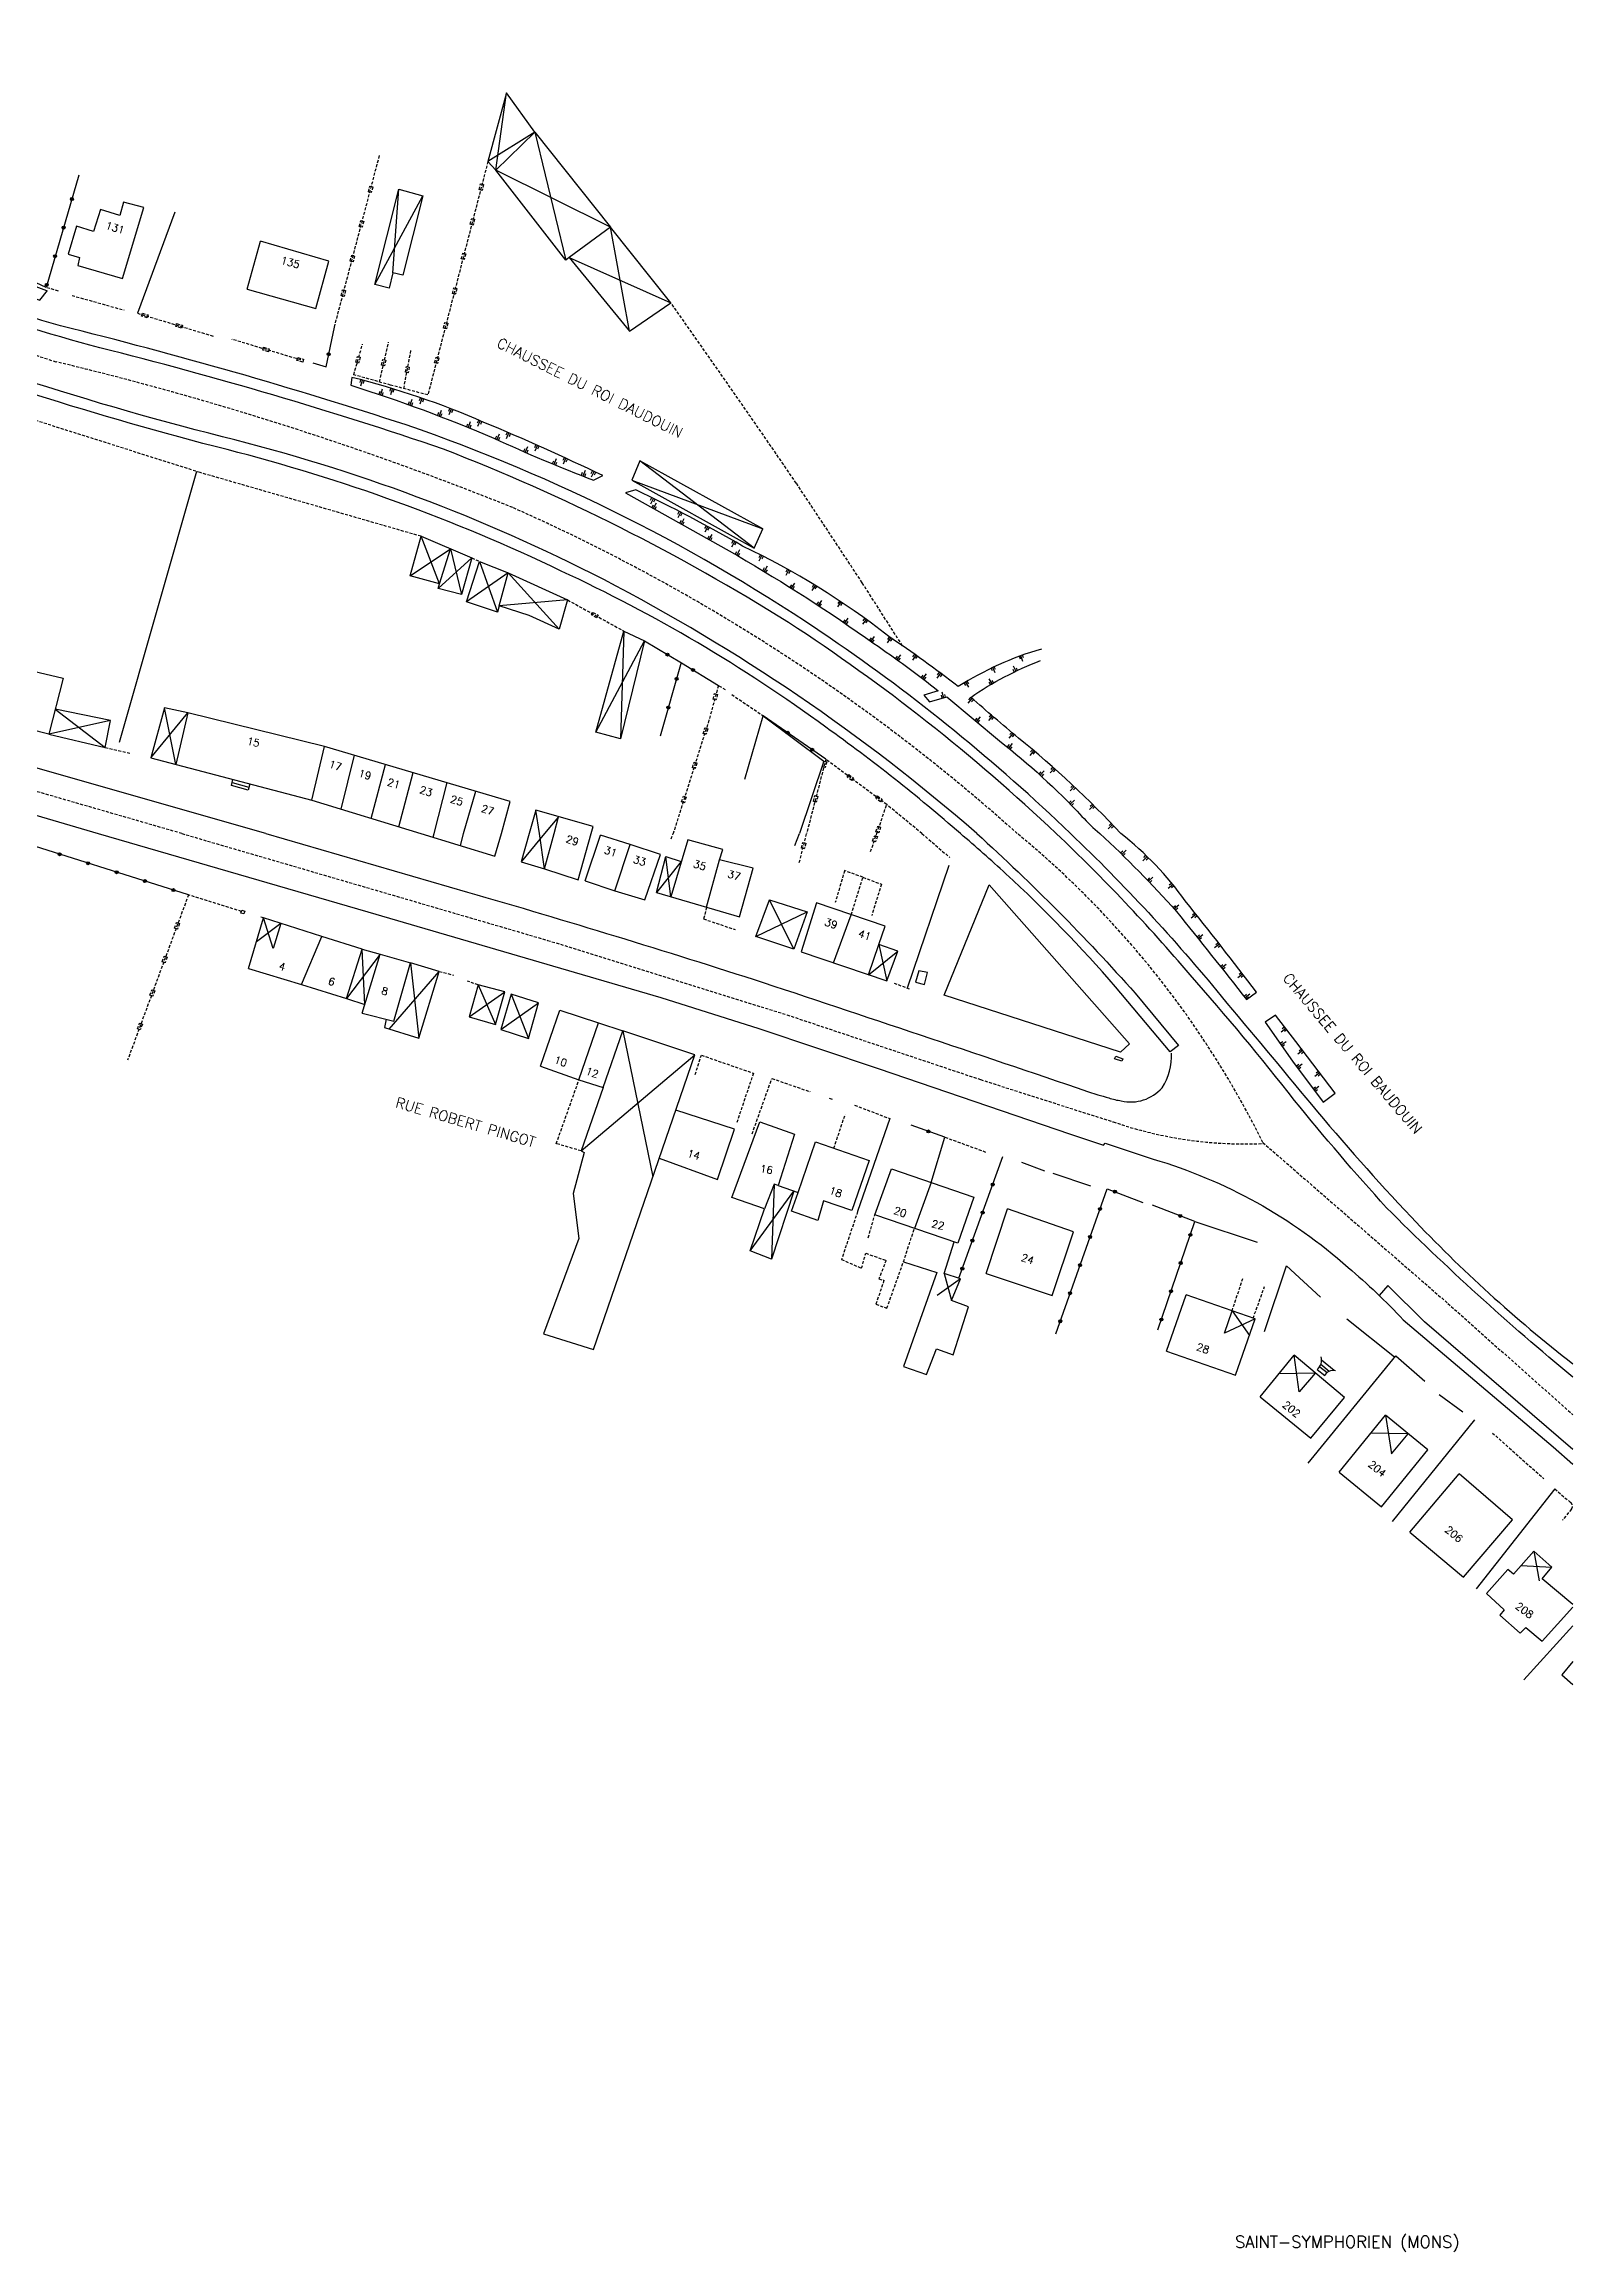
# Model space of a CAD drawing. Header units: millimetres. Extents: x 124000 to 125000, y 125000 to 126000.
# Drawn here: x 124743.6 to 125000, y 125012.1 to 125382.4 of the extents above; entities that cross this region are included whole.
import ezdxf
from ezdxf.enums import TextEntityAlignment as Align

# ---------------------------------------------------------------- set-up
doc = ezdxf.new("R2010")
doc.units = ezdxf.units.MM
doc.linetypes.add('DASHED', pattern=[0.75, 0.5, -0.25])
for name, color, linetype in [('W0001', 6, 'DASHED'), ('W0008', 7, 'CONTINUOUS'), ('W0100', 7, 'CONTINUOUS'), ('W0112', 1, 'DASHED'), ('W0211', 2, 'CONTINUOUS'), ('W0310', 3, 'CONTINUOUS'), ('W0322', 7, 'CONTINUOUS'), ('W0980', 7, 'CONTINUOUS'), ('W0989', 7, 'CONTINUOUS'), ('W0991', 7, 'CONTINUOUS')]:
    doc.layers.add(name, color=color, linetype=linetype)
doc.styles.get("Standard").update_dxf_attribs({"font": 'romans.shx', "width": 0.85})

msp = doc.modelspace()

# ---------------------------------------------------------------- linework, layer by layer
at = {"layer": 'W0001'}
for points in [[(124906.83, 125250, 0.078436), (124822.22, 125304.68, 0.036898), (124745.69, 125329.12, -0.067527), (124646.49, 125376.07), (124635.1, 125382.85), (124617.89, 125399.45), (124603.51, 125418.41), (124583.04, 125443.11), (124559.9, 125472.44), (124539.72, 125500)], [(124766.74, 125250), (124828.07, 125232.09), (124868.2, 125219.6), (124900.65, 125208.74), (124922.93, 125201.63, 0.094727), (124948.21, 125198.01)], [(124906.83, 125250, -0.106572), (124948.01, 125198.18), (124979.05, 125171.19), (125000, 125152.52)]]:
    msp.add_lwpolyline(points, format="xyb", dxfattribs=at)
msp.add_lwpolyline([(124766.74, 125250), (124738.9, 125258.05), (124712.02, 125265.94), (124682.42, 125274.48), (124644.71, 125284.04)], dxfattribs=at)
at = {"layer": 'W0008'}
for points in [[(124913.37, 125250, 0.044993), (124868.47, 125285.4, 0.047761), (124810.61, 125314.48, 0.020734), (124752.97, 125331.49, -0.044937), (124701.89, 125350.11, -0.057037), (124649.43, 125382.19, -0.064882), (124607.02, 125422.44), (124576.19, 125459.06, -0.021713), (124544.23, 125500, -0.021713)], [(124915.77, 125250, 0.041509), (124875.47, 125282.76, 0.067271), (124804.37, 125318.54, 0.018614), (124746.36, 125335.16, -0.045152), (124698.28, 125354.08, -0.045138), (124660.97, 125375.97), (124659.8, 125374.49)], [(124900.06, 125250, 0.059073), (124837.48, 125292.61, 0.058151), (124773.55, 125316.56, -0.035904), (124702.08, 125340.19, -0.034519), (124655.72, 125366.26, -0.889156)], [(124897.29, 125250, 0.024901), (124874.75, 125267.82, 0.049599), (124830.36, 125294.03, 0.049429), (124774.33, 125314.4, -0.028838), (124710.33, 125334.75, -0.047833), (124667.07, 125356.14, 3.143904)], [(124667.37, 125271.97, -0.081122), (124678.95, 125271.52), (124687.68, 125269.06), (124724.52, 125258.3), (124752.71, 125250)], [(124752.71, 125250), (124797.91, 125236.87), (124847.03, 125222.49), (124863.47, 125217.3), (124883.49, 125210.58), (124915.75, 125199.55), (124921.29, 125197.75), (124921.58, 125198.08), (124929.63, 125195.39, -0.110473), (124962.32, 125177.22, -0.028264), (124971.57, 125168.41)], [(124780.8, 125250), (124814.62, 125240.19, -0.007708), (124864.24, 125225.01, -0.002389), (124920.35, 125206.15, -0.023061), (124922.16, 125205.67)], [(124900.06, 125250, -0.026908), (124926.6, 125223.22), (124933.88, 125214.46), (124932.48, 125213.41), (124923.32, 125224.3, 0.027503), (124904.92, 125243.27, 0.009085), (124897.29, 125250, 0.009085)], [(125000, 125158.79, -0.0234), (124968.75, 125187.24, -0.013135), (124953.32, 125205.25, 0.014913), (124935.82, 125226.31, 0.027031), (124913.37, 125250, 0.027031)], [(124915.77, 125250, -0.030618), (124941.05, 125222.7, -0.001239), (124956.17, 125204.54, 0.014343), (124972.88, 125185.7, 0.038132), (125000, 125161.06)], [(124924.28, 125205.18, 0.278), (124931.11, 125207.35, 0.165983), (124932.68, 125213.19)], [(124922.16, 125205.67, 0.056062), (124924.28, 125205.18, 0.070402)]]:
    msp.add_lwpolyline(points, format="xyb", dxfattribs=at)
for points in [[(124780.8, 125250), (124740.31, 125261.61), (124694.69, 125275.12)], [(125000, 125146.69), (124975.15, 125168.12), (124969, 125174.22), (124967.54, 125172.49)], [(124971.57, 125168.41), (124996.7, 125147.13), (125000, 125144.21)]]:
    msp.add_lwpolyline(points, dxfattribs=at)
at = {"layer": 'W0100'}
for points in [[(124825.95, 125367.66), (124821.19, 125374.27), (124818.06, 125362.76), (124819.36, 125361.3), (124821.19, 125374.27)], [(124825.95, 125367.66), (124818.06, 125362.76)], [(124831.67, 125346.62), (124831.14, 125346.17), (124819.36, 125361.3), (124825.95, 125367.66), (124838.61, 125351.73), (124819.36, 125361.3)], [(124825.95, 125367.66), (124831.14, 125346.17)], [(124799.11, 125342.09), (124803.12, 125358.1), (124807.13, 125356.96), (124803.8, 125343.65), (124802.13, 125344.06), (124801.51, 125341.46), (124799.11, 125342.09), (124807.13, 125356.96)], [(124802.13, 125344.06), (124803.12, 125358.1)], [(124756.76, 125343.08), (124760.33, 125355.02), (124756.93, 125355.93), (124756.31, 125353.69), (124753.07, 125354.69), (124751.91, 125351), (124749.05, 125351.91), (124747.64, 125347.19), (124749.59, 125346.65), (124749.3, 125345.28), (124756.76, 125343.08)], [(124841.82, 125334.29), (124848.75, 125339), (124838.61, 125351.73), (124831.67, 125346.62), (124841.82, 125334.29), (124838.61, 125351.73)], [(124777.66, 125341.32), (124779.9, 125349.36)], [(124791.4, 125345.99), (124779.9, 125349.36)], [(124831.67, 125346.62), (124848.75, 125339)], [(124789.2, 125338.1), (124791.4, 125345.99)], [(124777.66, 125341.32), (124789.2, 125338.1)], [(124862.71, 125297.88), (124864.17, 125301.14), (124843.51, 125312.5), (124842.21, 125309.3), (124862.71, 125297.88), (124843.51, 125312.5)], [(124842.21, 125309.3), (124864.17, 125301.14)], [(124805.01, 125293.22), (124806.84, 125299.86), (124815.37, 125296.27), (124813.64, 125290.1), (124809.71, 125291.13), (124809.92, 125291.88), (124805.01, 125293.22), (124811.79, 125297.78), (124813.64, 125290.1)], [(124809.92, 125291.88), (124806.84, 125299.86)], [(124809.71, 125291.13), (124815.37, 125296.27)], [(124809.92, 125291.88), (124811.79, 125297.78)], [(124816.63, 125295.66), (124821.45, 125293.71), (124831.42, 125289.19), (124829.98, 125284.29), (124824.97, 125286.56), (124819.95, 125288.21), (124819.64, 125287.13), (124814.48, 125288.88), (124816.63, 125295.66), (124819.64, 125287.13)], [(124821.45, 125293.71), (124814.48, 125288.88)], [(124819.95, 125288.21), (124821.45, 125293.71), (124829.98, 125284.29)], [(124831.42, 125289.19), (124819.95, 125288.21)], [(124836.15, 125266.99), (124840.83, 125283.97), (124844.29, 125282.32), (124840.28, 125265.89), (124836.15, 125266.99), (124844.29, 125282.32)], [(124840.83, 125283.97), (124840.28, 125265.89)], [(124734.93, 125269.08), (124737.09, 125278.38), (124746.83, 125276.08), (124744.43, 125266.69), (124734.93, 125269.08)], [(124744.43, 125266.69), (124753.88, 125264.44), (124754.74, 125268.94), (124745.49, 125270.84), (124753.88, 125264.44)], [(124754.74, 125268.94), (124744.43, 125266.69)], [(124761.54, 125262.71), (124767.75, 125270.25), (124765.71, 125261.61), (124763.8, 125271.09)], [(124820.34, 125250), (124821.81, 125255.4), (124790.68, 125264.62), (124767.75, 125270.25), (124763.8, 125271.09), (124761.54, 125262.71), (124788.55, 125255.58), (124806.79, 125250)], [(124788.55, 125255.58), (124790.68, 125264.62)], [(124793.47, 125254.08), (124795.69, 125263.14)], [(124798.5, 125252.54), (124800.88, 125261.6)], [(124778.15, 125258.33), (124777.85, 125257.28), (124775.03, 125258.06), (124775.28, 125259.08)], [(124775.16, 125258.59), (124777.98, 125257.76)], [(124803.14, 125251.12), (124805.51, 125260.23)], [(124809.06, 125250), (124811.21, 125258.54)], [(124813.97, 125250), (124816.03, 125257.11)], [(124835.37, 125250), (124835.72, 125251.17), (124826.07, 125253.92), (124824.99, 125250)], [(124826.71, 125250), (124826.07, 125253.92)], [(124806.79, 125250), (124819.24, 125246.21), (124820.34, 125250)], [(124808.88, 125249.37), (124809.06, 125250)], [(124813.46, 125247.97), (124813.97, 125250)], [(124827.53, 125250), (124823.61, 125245.28)], [(124824.99, 125250), (124823.61, 125245.28), (124827.57, 125244.11), (124826.71, 125250)], [(124829.17, 125250), (124829.9, 125252.83), (124827.53, 125250)], [(124827.57, 125244.11), (124829.17, 125250)], [(124833.17, 125242.25), (124835.37, 125250)], [(124834.39, 125242.06), (124836.95, 125249.74)], [(124846.99, 125246.5), (124841.93, 125248.17), (124836.95, 125249.74)], [(124839.34, 125240.41), (124841.93, 125248.17)], [(124844.38, 125238.89), (124846.99, 125246.5)], [(124846.31, 125240.11), (124860.25, 125236.03), (124862.56, 125244.18), (124856.91, 125245.62), (124857.48, 125247.35), (124851.57, 125248.96), (124848.72, 125239.4), (124847.92, 125246.14), (124850.48, 125245.3), (124846.31, 125240.11), (124847.92, 125246.14)], [(124827.57, 125244.11), (124833.17, 125242.25)], [(124854.74, 125237.64), (124856.91, 125245.62)], [(124834.39, 125242.06), (124839.34, 125240.41)], [(124839.34, 125240.41), (124844.38, 125238.89)], [(124869.38, 125230.61), (124863.01, 125232.71), (124865.26, 125238.9), (124871.57, 125236.89), (124869.38, 125230.61), (124865.26, 125238.9)], [(124777.9, 125227.36), (124780.44, 125235.85)], [(124783.31, 125234.93), (124782.07, 125230.7), (124780.44, 125235.85)], [(124796.96, 125230.61), (124790.22, 125232.71), (124780.44, 125235.85)], [(124863.01, 125232.71), (124871.57, 125236.89)], [(124870.58, 125230.18), (124884.95, 125225.27), (124886.81, 125230.26), (124883.59, 125231.38), (124884.68, 125234.44), (124873.14, 125238.39), (124870.58, 125230.18)], [(124876.03, 125228.32), (124878.98, 125236.39)], [(124783.31, 125234.93), (124779.23, 125231.82)], [(124786.82, 125224.69), (124790.22, 125232.71)], [(124794.36, 125222.32), (124797.39, 125221.3), (124796.96, 125230.61), (124799.97, 125229.76), (124794.36, 125222.32)], [(124794.36, 125222.32), (124796.96, 125230.61)], [(124796.96, 125219.9), (124799.97, 125229.76)], [(124799.97, 125229.76), (124805.08, 125228.34)], [(124800.97, 125218.86), (124800.7, 125217.45), (124806.5, 125215.68), (124809.91, 125226.87), (124805.08, 125228.34)], [(124802.3, 125218.52), (124805.08, 125228.34)], [(124805.08, 125228.34), (124806.5, 125215.68)], [(124881.88, 125226.32), (124883.59, 125231.38), (124884.95, 125225.27)], [(124881.88, 125226.32), (124886.81, 125230.26)], [(124777.9, 125227.36), (124786.82, 125224.69)], [(124786.82, 125224.69), (124794.36, 125222.32)], [(124801.52, 125217.2), (124809.91, 125226.87)], [(124814.94, 125219.25), (124819.34, 125217.99), (124820.92, 125223.46), (124816.42, 125224.63), (124814.94, 125219.25), (124820.92, 125223.46)], [(124816.42, 125224.63), (124819.34, 125217.99)], [(124889.77, 125225.06), (124891.25, 125224.68), (124891.79, 125226.67), (124890.3, 125227), (124889.77, 125225.06)], [(124820.22, 125217.13), (124824.85, 125215.65), (124826.56, 125221.63), (124821.97, 125223.05), (124820.22, 125217.13), (124826.56, 125221.63)], [(124821.97, 125223.05), (124824.85, 125215.65)], [(124826.88, 125210.96), (124830.12, 125220.38)], [(124830.12, 125220.38), (124836.62, 125218.28), (124840.71, 125216.93)], [(124796.96, 125219.9), (124802.3, 125218.52)], [(124827.39, 125166.09), (124835.79, 125163.44), (124852.75, 125212.91), (124840.71, 125216.93)], [(124833.32, 125208.67), (124836.62, 125218.28)], [(124837.4, 125207.38), (124840.71, 125216.93)], [(124840.71, 125216.93), (124845.72, 125192.42)], [(124826.88, 125210.96), (124833.32, 125208.67)], [(124833.7, 125196.78), (124852.75, 125212.91)], [(124837.4, 125207.38), (124833.7, 125196.78), (124834.22, 125196.51), (124832.34, 125189.62), (124833.3, 125182.09), (124827.39, 125166.09)], [(124833.32, 125208.67), (124837.4, 125207.38)], [(124846.79, 125195.54), (124856.57, 125191.96), (124859.4, 125200.42), (124849.56, 125203.62)], [(124858.97, 125188.93), (124863.67, 125201.63), (124869.5, 125199.55), (124866.73, 125190.96), (124866.09, 125191.2), (124864.46, 125187.05), (124858.97, 125188.93)], [(124866.73, 125190.96), (124870.1, 125189.77), (124873.02, 125198.27), (124882.02, 125195.16), (124879.1, 125186.76), (124874.35, 125188.39), (124873.36, 125185.08), (124868.96, 125186.66), (124870.1, 125189.77)], [(124866.09, 125191.2), (124865.59, 125178.63)], [(124885.74, 125193.79), (124899.56, 125189.01), (124896.87, 125181.3), (124882.93, 125186.02), (124885.74, 125193.79)], [(124892.39, 125191.49), (124889.58, 125183.77)], [(124862.03, 125180.01), (124869.36, 125190.03)], [(124869.36, 125190.03), (124865.59, 125178.63), (124862.03, 125180.01), (124864.46, 125187.05)], [(124901.6, 125176.2), (124905.18, 125187.07)], [(124916.28, 125183.2), (124905.18, 125187.07)], [(124887.75, 125178.15), (124893.34, 125176.38), (124887.76, 125160.58), (124891.61, 125159.26), (124893.27, 125163.57), (124896.06, 125162.57), (124898.65, 125170.6), (124895.8, 125171.67), (124897.33, 125175.31), (124894.6, 125176.18), (124896.27, 125181.5)], [(124912.69, 125172.53), (124916.28, 125183.2)], [(124894.6, 125176.18), (124895.8, 125171.67)], [(124901.6, 125176.2), (124912.69, 125172.53)], [(124897.33, 125175.31), (124893.41, 125172.53)], [(124931.86, 125163.19), (124935.16, 125172.63)], [(124946.74, 125168.59), (124935.16, 125172.63)], [(124946.74, 125168.59), (124941.57, 125166.22), (124942.85, 125169.94), (124945.76, 125165.78)], [(124943.44, 125159.15), (124946.74, 125168.59)], [(124931.86, 125163.19), (124943.44, 125159.15)], [(124947.56, 125155.52), (124953.27, 125162.51)], [(124950.76, 125159.44), (124956.82, 125159.53), (124954.13, 125156.35), (124953.27, 125162.51)], [(124961.69, 125155.43), (124953.27, 125162.51)], [(124957.87, 125161.74), (124959.98, 125159.97)], [(124957.13, 125160.1), (124958.42, 125159.08)], [(124957.55, 125160.57), (124958.78, 125159.6)], [(124957.76, 125161), (124959.14, 125159.84)], [(124947.56, 125155.52), (124956.08, 125148.56)], [(124956.08, 125148.56), (124961.69, 125155.43)], [(124960.8, 125142.86), (124968.56, 125152.46)], [(124975.66, 125146.63), (124968.56, 125152.46), (124969.57, 125145.96), (124972.37, 125149.33), (124966.09, 125149.4)], [(124967.93, 125137.07), (124975.66, 125146.63)], [(124960.8, 125142.86), (124967.93, 125137.07)], [(124972.68, 125132.82), (124980.91, 125142.58)], [(124989.89, 125134.91), (124980.91, 125142.58)], [(124972.68, 125132.82), (124981.68, 125125.26)], [(124981.68, 125125.26), (124989.89, 125134.91)], [(125000, 125120.67), (124994.87, 125125), (124996.47, 125126.96), (124993.47, 125129.61), (124990.06, 125125.75), (124989.08, 125126.55), (124985.53, 125122.51), (124988.49, 125119.78), (124987.73, 125118.91), (124991.18, 125115.88), (124992.12, 125116.85), (124994.83, 125114.52)], [(124993.47, 125129.61), (124994.35, 125124.63)], [(124991.36, 125127.21), (124996.47, 125126.96)], [(124994.83, 125114.52), (125000, 125120.26)], [(125000, 125111.13), (124998.13, 125108.91), (125000, 125107.28)]]:
    msp.add_lwpolyline(points, dxfattribs=at)
msp.add_lwpolyline([(124923.16, 125212.23), (124923.35, 125212.66), (124924.54, 125212.2), (124924.36, 125211.8)], close=True, dxfattribs=at)
for points in [[(124957.13, 125160.1, 0.297171), (124957.79, 125162.25, -1.329264)], [(124958.42, 125159.08, -0.386303), (124960.22, 125159.92, 0.152991)]]:
    msp.add_lwpolyline(points, format="xyb", dxfattribs=at)
at = {"layer": 'W0112'}
for p, q in [((124798.02, 125357.65), (124798.27, 125358.61)), ((124798.5, 125357.52), (124798.02, 125357.65)), ((124798.27, 125358.61), (124798.75, 125358.49)), ((124798.75, 125358.49), (124798.5, 125357.52)), ((124816.59, 125358.01), (124816.83, 125358.98)), ((124817.07, 125357.89), (124816.59, 125358.01)), ((124816.83, 125358.98), (124817.32, 125358.86)), ((124817.32, 125358.86), (124817.07, 125357.89)), ((124796.49, 125351.84), (124796.75, 125352.81)), ((124796.98, 125351.72), (124796.49, 125351.84)), ((124796.75, 125352.81), (124797.23, 125352.68)), ((124797.23, 125352.68), (124796.98, 125351.72)), ((124815.09, 125352.2), (124815.34, 125353.17)), ((124815.58, 125352.08), (124815.09, 125352.2)), ((124815.34, 125353.17), (124815.82, 125353.05)), ((124815.82, 125353.05), (124815.58, 125352.08)), ((124794.97, 125346.04), (124795.22, 125347.01)), ((124795.22, 125347.01), (124795.71, 125346.88)), ((124795.71, 125346.88), (124795.45, 125345.91)), ((124813.6, 125346.39), (124813.85, 125347.36)), ((124814.08, 125346.27), (124813.6, 125346.39)), ((124813.85, 125347.36), (124814.33, 125347.23)), ((124814.33, 125347.23), (124814.08, 125346.27)), ((124795.45, 125345.91), (124794.97, 125346.04)), ((124793.44, 125340.24), (124793.7, 125341.2)), ((124793.93, 125340.11), (124793.44, 125340.24)), ((124793.7, 125341.2), (124794.18, 125341.08)), ((124794.18, 125341.08), (124793.93, 125340.11)), ((124812.1, 125340.58), (124812.35, 125341.55)), ((124812.59, 125340.45), (124812.1, 125340.58)), ((124812.35, 125341.55), (124812.84, 125341.42)), ((124812.84, 125341.42), (124812.59, 125340.45)), ((124759.97, 125336.81), (124760.12, 125337.29)), ((124760.93, 125336.52), (124759.97, 125336.81)), ((124760.12, 125337.29), (124761.07, 125337)), ((124761.07, 125337), (124760.93, 125336.52)), ((124765.71, 125335.08), (124765.86, 125335.55)), ((124765.86, 125335.55), (124766.82, 125335.27)), ((124766.82, 125335.27), (124766.67, 125334.79)), ((124810.61, 125334.77), (124810.86, 125335.74)), ((124810.86, 125335.74), (124811.34, 125335.61)), ((124811.34, 125335.61), (124811.1, 125334.64)), ((124766.67, 125334.79), (124765.71, 125335.08)), ((124780.29, 125331.1), (124780.43, 125331.58)), ((124780.43, 125331.58), (124781.39, 125331.29)), ((124811.1, 125334.64), (124810.61, 125334.77)), ((124781.25, 125330.81), (124780.29, 125331.1)), ((124781.39, 125331.29), (124781.25, 125330.81)), ((124786.04, 125329.38), (124786.18, 125329.86)), ((124787, 125329.09), (124786.04, 125329.38)), ((124786.18, 125329.86), (124787.14, 125329.57)), ((124787.14, 125329.57), (124787, 125329.09)), ((124795.9, 125329.06), (124796.18, 125330.03)), ((124796.38, 125328.93), (124795.9, 125329.06)), ((124796.18, 125330.03), (124796.66, 125329.89)), ((124796.66, 125329.89), (124796.38, 125328.93)), ((124800.24, 125328.57), (124800.46, 125329.54)), ((124800.72, 125328.46), (124800.24, 125328.57)), ((124800.46, 125329.54), (124800.95, 125329.43)), ((124800.95, 125329.43), (124800.72, 125328.46)), ((124804.21, 125327.37), (124804.39, 125328.35)), ((124804.39, 125328.35), (124804.88, 125328.26)), ((124804.88, 125328.26), (124804.7, 125327.27)), ((124809.12, 125328.96), (124809.37, 125329.93)), ((124809.6, 125328.83), (124809.12, 125328.96)), ((124809.37, 125329.93), (124809.85, 125329.8)), ((124809.85, 125329.8), (124809.6, 125328.83)), ((124804.7, 125327.27), (124804.21, 125327.37)), ((124835.45, 125286.67), (124835.69, 125287.11)), ((124835.69, 125287.11), (124836.56, 125286.63)), ((124836.32, 125286.19), (124835.45, 125286.67)), ((124836.56, 125286.63), (124836.32, 125286.19)), ((124855.82, 125272.52), (124856.08, 125273.48)), ((124856.3, 125272.38), (124855.82, 125272.52)), ((124856.08, 125273.48), (124856.56, 125273.35)), ((124856.56, 125273.35), (124856.3, 125272.38)), ((124854.15, 125266.76), (124854.45, 125267.72)), ((124854.63, 125266.61), (124854.15, 125266.76)), ((124854.45, 125267.72), (124854.93, 125267.57)), ((124854.93, 125267.57), (124854.63, 125266.61)), ((124852.34, 125261.04), (124852.64, 125262)), ((124852.64, 125262), (124853.12, 125261.85)), ((124853.12, 125261.85), (124852.82, 125260.89)), ((124874.14, 125261.2), (124874.39, 125262.17)), ((124874.62, 125261.07), (124874.14, 125261.2)), ((124874.39, 125262.17), (124874.87, 125262.04)), ((124874.87, 125262.04), (124874.62, 125261.07)), ((124852.82, 125260.89), (124852.34, 125261.04)), ((124878.29, 125259.5), (124878.59, 125259.9)), ((124879.09, 125258.9), (124878.29, 125259.5)), ((124878.59, 125259.9), (124879.39, 125259.3)), ((124879.39, 125259.3), (124879.09, 125258.9)), ((124850.54, 125255.32), (124850.84, 125256.27)), ((124851.01, 125255.17), (124850.54, 125255.32)), ((124850.84, 125256.27), (124851.31, 125256.12)), ((124851.31, 125256.12), (124851.01, 125255.17)), ((124872.64, 125255.39), (124872.89, 125256.36)), ((124873.13, 125255.26), (124872.64, 125255.39)), ((124872.89, 125256.36), (124873.38, 125256.23)), ((124873.38, 125256.23), (124873.13, 125255.26)), ((124883.1, 125255.92), (124883.4, 125256.32)), ((124883.91, 125255.32), (124883.1, 125255.92)), ((124883.4, 125256.32), (124884.2, 125255.72)), ((124884.2, 125255.72), (124883.91, 125255.32)), ((124883.13, 125250.3), (124883.45, 125251.25)), ((124883.6, 125250.14), (124883.13, 125250.3)), ((124883.45, 125251.25), (124883.92, 125251.09)), ((124883.92, 125251.09), (124883.6, 125250.14)), ((124870.63, 125247.55), (124870.88, 125248.51)), ((124871.12, 125247.42), (124870.63, 125247.55)), ((124870.88, 125248.51), (124871.36, 125248.39)), ((124871.36, 125248.39), (124871.12, 125247.42)), ((124882.58, 125248.75), (124882.92, 125249.7)), ((124883.05, 125248.59), (124882.58, 125248.75)), ((124882.92, 125249.7), (124883.39, 125249.53)), ((124883.39, 125249.53), (124883.05, 125248.59)), ((124776.65, 125236.65), (124776.79, 125237.13)), ((124777.13, 125236.51), (124776.65, 125236.65)), ((124776.79, 125237.13), (124777.27, 125236.99)), ((124777.27, 125236.99), (124777.13, 125236.51)), ((124765.51, 125234.13), (124765.86, 125235.07)), ((124765.98, 125233.96), (124765.51, 125234.13)), ((124765.86, 125235.07), (124766.33, 125234.9)), ((124766.33, 125234.9), (124765.98, 125233.96)), ((124763.44, 125228.5), (124763.78, 125229.44)), ((124763.91, 125228.33), (124763.44, 125228.5)), ((124763.78, 125229.44), (124764.25, 125229.27)), ((124764.25, 125229.27), (124763.91, 125228.33)), ((124761.37, 125222.87), (124761.71, 125223.81)), ((124761.84, 125222.7), (124761.37, 125222.87)), ((124761.71, 125223.81), (124762.18, 125223.64)), ((124762.18, 125223.64), (124761.84, 125222.7)), ((124759.29, 125217.24), (124759.64, 125218.18)), ((124759.76, 125217.07), (124759.29, 125217.24)), ((124759.64, 125218.18), (124760.11, 125218.01)), ((124760.11, 125218.01), (124759.76, 125217.07))]:
    msp.add_line(p, q, dxfattribs=at)
for points in [[(124792.32, 125334.97), (124799.91, 125363.87)], [(124818.06, 125362.76), (124807.99, 125323.57)], [(124746.03, 125341), (124743.95, 125341.61)], [(124748.31, 125340.26), (124757, 125337.82)], [(124759.28, 125337.29), (124772.01, 125333.43)], [(124786.66, 125329.45), (124775.09, 125332.92)], [(124795.56, 125326.96), (124797.04, 125332.12)], [(124799.85, 125325.76), (124801.38, 125332.41)], [(124803.95, 125324.64), (124805.17, 125331.15)], [(124807.99, 125323.57), (124801.74, 125325.23), (124795.56, 125326.96)], [(124806.84, 125299.86), (124769.8, 125310.55), (124741.46, 125319.53)], [(124815.37, 125296.27), (124816.63, 125295.66)], [(124831.42, 125289.19), (124840.83, 125283.97)], [(124856.71, 125274.84), (124855.12, 125269), (124849.12, 125250)], [(124857.92, 125274.1), (124856.71, 125274.84)], [(124858.96, 125273.31), (124864.22, 125269.76)], [(124753.88, 125264.44), (124758.14, 125263.48)], [(124883.29, 125250), (124884.93, 125254.87), (124874.72, 125262.46), (124871.51, 125250)], [(124890.85, 125250), (124884.93, 125254.87)], [(124848.81, 125249.1), (124849.12, 125250)], [(124870.28, 125245.13), (124871.51, 125250)], [(124882.22, 125246.98), (124883.29, 125250)], [(124890.85, 125250), (124895.52, 125245.98)], [(124878.98, 125236.39), (124880.96, 125242.66), (124877.86, 125243.78), (124876.31, 125238.44)], [(124880.96, 125242.66), (124884.06, 125241.5), (124882.43, 125236.24)], [(124767.84, 125239.72), (124757.63, 125211.99)], [(124776.74, 125236.95), (124767.84, 125239.72)], [(124780.44, 125235.85), (124779.74, 125236.01)], [(124854.74, 125237.64), (124854.22, 125235.68), (124859.52, 125233.9)], [(124809.91, 125226.87), (124812.29, 125226.27)], [(124816.42, 125224.63), (124814.62, 125225.26)], [(124886.16, 125224.93), (124888.95, 125223.85)], [(124852.82, 125209.58), (124853.85, 125212.83), (124862.58, 125209.8), (124859.77, 125201.46)], [(124833.7, 125196.78), (124829.53, 125197.98), (124833.32, 125208.67)], [(124862.35, 125199.61), (124865.68, 125208.91), (124872.11, 125206.7)], [(124875.3, 125205.61), (124875.9, 125205.41)], [(124876.08, 125197.21), (124877.98, 125202.94)], [(124879.56, 125204.43), (124885.44, 125202.2)], [(124894.7, 125199.07), (124901.58, 125196.56)], [(124880.06, 125186.6), (124877.35, 125178.56), (124880.72, 125177.09), (124881.42, 125179.59), (124884.82, 125178.41), (124883.63, 125175.29), (124884.48, 125175.06), (124883.12, 125171.04), (124884.97, 125170.39), (124887.75, 125178.15)], [(124881.85, 125182.19), (124882.93, 125186.02)], [(124887.75, 125178.15), (124889.58, 125183.77)], [(124942.85, 125169.94), (124944.71, 125175.5)], [(124946.39, 125168.71), (124948.3, 125174.05)], [(124986.51, 125149.45), (124995.15, 125141.77)]]:
    msp.add_lwpolyline(points, dxfattribs=at)
for points in [[(124887.58, 125281.51), (124880.82, 125292.08, 0.001216), (124869.78, 125308.77, 0.003844), (124848.75, 125339, -12.217464)], [(124996.98, 125140.07), (124999.61, 125137.79, -0.462375), (124999.76, 125136.69), (124998.28, 125134.83)]]:
    msp.add_lwpolyline(points, format="xyb", dxfattribs=at)
at = {"layer": 'W0211'}
for p, q in [((124796.62, 125325.64), (124796.75, 125326.13)), ((124796.77, 125325.09), (124797.03, 125326.05)), ((124797.18, 125325.5), (124797.31, 125325.98)), ((124799.92, 125324.15), (124799.76, 125323.67)), ((124800.35, 125324.53), (124800.03, 125323.58)), ((124801.64, 125324.23), (124801.78, 125324.71)), ((124801.77, 125323.67), (124802.06, 125324.62)), ((124802.19, 125324.06), (124802.33, 125324.54)), ((124800.46, 125323.96), (124800.3, 125323.49)), ((124804.86, 125322.43), (124804.69, 125321.96)), ((124805.3, 125322.8), (124804.96, 125321.86)), ((124805.41, 125322.23), (124805.24, 125321.76)), ((124806.59, 125322.63), (124806.76, 125323.11)), ((124806.7, 125322.07), (124807.03, 125323.01)), ((124807.14, 125322.44), (124807.3, 125322.92)), ((124809.77, 125320.61), (124809.59, 125320.14)), ((124810.22, 125320.97), (124809.86, 125320.04)), ((124810.31, 125320.4), (124810.13, 125319.94)), ((124811.49, 125320.86), (124811.67, 125321.32)), ((124811.58, 125320.28), (124811.94, 125321.22)), ((124812.03, 125320.65), (124812.21, 125321.11)), ((124814.65, 125318.7), (124814.46, 125318.23)), ((124815.1, 125319.05), (124814.73, 125318.12)), ((124815.18, 125318.48), (124815, 125318.02)), ((124816.32, 125318.9), (124816.51, 125319.36)), ((124816.39, 125318.33), (124816.78, 125319.25)), ((124816.85, 125318.67), (124817.05, 125319.13)), ((124819.49, 125316.67), (124819.28, 125316.22)), ((124819.96, 125317.01), (124819.55, 125316.1)), ((124821.13, 125316.86), (124821.33, 125317.32)), ((124821.2, 125316.28), (124821.59, 125317.2)), ((124821.66, 125316.63), (124821.86, 125317.09)), ((124820.02, 125316.43), (124819.81, 125315.98)), ((124824.25, 125314.53), (124824.05, 125314.08)), ((124824.72, 125314.88), (124824.32, 125313.96)), ((124824.78, 125314.3), (124824.58, 125313.84)), ((124825.91, 125314.77), (124826.12, 125315.22)), ((124825.97, 125314.19), (124826.38, 125315.11)), ((124826.44, 125314.53), (124826.64, 125314.99)), ((124830.67, 125312.62), (124830.88, 125313.07)), ((124830.72, 125312.04), (124831.14, 125312.95)), ((124829.05, 125312.49), (124828.86, 125312.03)), ((124829.51, 125312.84), (124829.13, 125311.92)), ((124829.58, 125312.27), (124829.39, 125311.81)), ((124831.2, 125312.38), (124831.4, 125312.83)), ((124833.89, 125310.54), (124833.71, 125310.07)), ((124834.34, 125310.9), (124833.98, 125309.97)), ((124834.43, 125310.33), (124834.25, 125309.86)), ((124835.4, 125310.41), (124835.62, 125310.86)), ((124835.45, 125309.83), (124835.88, 125310.73)), ((124835.92, 125310.16), (124836.14, 125310.61)), ((124845.35, 125305.91), (124845.57, 125306.35)), ((124845.38, 125305.33), (124845.83, 125306.22)), ((124845.86, 125305.65), (124846.09, 125306.1)), ((124845.77, 125305.11), (124845.52, 125304.68)), ((124846.26, 125305.41), (124845.78, 125304.53)), ((124846.27, 125304.83), (124846.03, 125304.39)), ((124849.92, 125303.58), (124850.15, 125304.02)), ((124849.94, 125303), (124850.41, 125303.89)), ((124850.44, 125302.5), (124850.19, 125302.06)), ((124850.43, 125303.31), (124850.66, 125303.76)), ((124850.93, 125302.8), (124850.44, 125301.92)), ((124850.94, 125302.22), (124850.69, 125301.78)), ((124854.45, 125301.17), (124854.69, 125301.61)), ((124854.47, 125300.6), (124854.94, 125301.48)), ((124855.1, 125299.89), (124854.86, 125299.45)), ((124854.96, 125300.9), (124855.2, 125301.34)), ((124855.6, 125300.19), (124855.11, 125299.31)), ((124855.61, 125299.61), (124855.36, 125299.17)), ((124858.94, 125298.69), (124859.19, 125299.13)), ((124858.95, 125298.12), (124859.44, 125298.99)), ((124859.44, 125298.41), (124859.69, 125298.84)), ((124859.77, 125297.28), (124859.53, 125296.84)), ((124860.27, 125297.57), (124859.78, 125296.7)), ((124860.27, 125297), (124860.03, 125296.56)), ((124863.52, 125296.32), (124863.75, 125296.77)), ((124863.56, 125295.75), (124864.01, 125296.64)), ((124864.04, 125296.06), (124864.27, 125296.51)), ((124864.39, 125294.56), (124864.14, 125294.13)), ((124864.9, 125294.84), (124864.38, 125293.98)), ((124864.89, 125294.26), (124864.63, 125293.83)), ((124868.05, 125293.92), (124868.29, 125294.36)), ((124868.05, 125293.34), (124868.54, 125294.22)), ((124868.55, 125293.64), (124868.79, 125294.08)), ((124868.96, 125291.75), (124868.69, 125291.33)), ((124869.47, 125292.02), (124868.93, 125291.18)), ((124869.44, 125291.44), (124869.18, 125291.02)), ((124872.45, 125290.77), (124872.98, 125291.62)), ((124872.47, 125291.34), (124872.73, 125291.77)), ((124872.96, 125291.04), (124873.22, 125291.47)), ((124873.47, 125288.86), (124873.19, 125288.44)), ((124873.98, 125289.12), (124873.43, 125288.28)), ((124873.95, 125288.54), (124873.67, 125288.13)), ((124876.75, 125288.02), (124877.31, 125288.85)), ((124876.79, 125288.59), (124877.07, 125289.01)), ((124877.27, 125288.27), (124877.55, 125288.69)), ((124877.92, 125285.88), (124877.64, 125285.47)), ((124878.44, 125286.13), (124877.88, 125285.31)), ((124878.4, 125285.56), (124878.11, 125285.15)), ((124880.93, 125285.1), (124881.52, 125285.91)), ((124880.99, 125285.68), (124881.29, 125286.08)), ((124881.46, 125285.34), (124881.76, 125285.74)), ((124882.32, 125282.82), (124882.03, 125282.42)), ((124882.84, 125283.07), (124882.26, 125282.25)), ((124882.79, 125282.49), (124882.5, 125282.08)), ((124885.08, 125282.01), (124885.64, 125282.84)), ((124885.12, 125282.58), (124885.4, 125283)), ((124885.6, 125282.26), (124885.88, 125282.67)), ((124886.7, 125279.76), (124886.41, 125279.35)), ((124887.23, 125280), (124886.64, 125279.18)), ((124889.29, 125279.1), (124889.86, 125279.91)), ((124889.34, 125279.67), (124889.63, 125280.08)), ((124889.81, 125279.34), (124890.1, 125279.74)), ((124907.35, 125279.26), (124907.18, 125279.73)), ((124907.79, 125278.89), (124907.45, 125279.83)), ((124907.89, 125279.46), (124907.72, 125279.93)), ((124887.17, 125279.42), (124886.88, 125279.02)), ((124891.01, 125276.57), (124890.71, 125276.17)), ((124891.55, 125276.79), (124890.94, 125276)), ((124891.47, 125276.22), (124891.17, 125275.82)), ((124893.42, 125276.08), (124894.02, 125276.88)), ((124893.48, 125276.65), (124893.78, 125277.05)), ((124893.95, 125276.31), (124894.25, 125276.71)), ((124902.08, 125275.97), (124902.58, 125275.1)), ((124902.67, 125277.27), (124902.45, 125277.72)), ((124903.14, 125276.94), (124902.71, 125277.84)), ((124903.19, 125277.52), (124902.97, 125277.97)), ((124906.1, 125277.55), (124906.32, 125277.1)), ((124906.15, 125278.12), (124906.58, 125277.22)), ((124906.62, 125277.8), (124906.84, 125277.34)), ((124894.06, 125273.19), (124894.19, 125272.71)), ((124894.19, 125273.75), (124894.47, 125272.79)), ((124894.61, 125273.35), (124894.75, 125272.87)), ((124898.19, 125274.84), (124897.94, 125275.27)), ((124898.7, 125274.56), (124898.18, 125275.42)), ((124898.69, 125275.14), (124898.43, 125275.57)), ((124898.61, 125271.89), (124899.26, 125272.65)), ((124898.71, 125272.46), (124899.04, 125272.84)), ((124899.15, 125272.08), (124899.48, 125272.46)), ((124902.08, 125275.39), (124902.33, 125274.96)), ((124902.58, 125275.68), (124902.83, 125275.25)), ((124900.05, 125269.37), (124899.73, 125268.99)), ((124900.6, 125269.57), (124899.96, 125268.81)), ((124900.5, 125269), (124900.18, 125268.62)), ((124902.05, 125268.95), (124902.7, 125269.71)), ((124902.15, 125269.52), (124902.48, 125269.9)), ((124902.59, 125269.15), (124902.92, 125269.53)), ((124905.45, 125264.92), (124905.14, 125264.54)), ((124905.99, 125265.13), (124905.36, 125264.35)), ((124905.49, 125266.02), (124906.14, 125266.78)), ((124905.6, 125266.59), (124905.92, 125266.97)), ((124906.04, 125266.21), (124906.36, 125266.59)), ((124905.9, 125264.56), (124905.59, 125264.17)), ((124908.97, 125263.12), (124909.62, 125263.89)), ((124909.07, 125263.69), (124909.4, 125264.07)), ((124909.52, 125263.32), (124909.84, 125263.7)), ((124912.49, 125260.74), (124912.82, 125261.12)), ((124910.8, 125260.36), (124910.46, 125259.99)), ((124911.35, 125260.53), (124910.68, 125259.79)), ((124911.23, 125259.97), (124910.89, 125259.6)), ((124912.37, 125260.18), (124913.04, 125260.93)), ((124912.92, 125260.36), (124913.25, 125260.73)), ((124915.69, 125257.15), (124916.38, 125257.87)), ((124915.82, 125257.71), (124916.17, 125258.07)), ((124916.25, 125257.31), (124916.59, 125257.68)), ((124915.87, 125255.48), (124915.51, 125255.14)), ((124916.43, 125255.63), (124915.71, 125254.93)), ((124916.27, 125255.07), (124915.92, 125254.72)), ((124918.93, 125254.02), (124919.63, 125254.73)), ((124919.08, 125254.58), (124919.43, 125254.94)), ((124919.49, 125254.18), (124919.84, 125254.53)), ((124922.08, 125250.82), (124922.8, 125251.51)), ((124922.24, 125251.37), (124922.6, 125251.71)), ((124922.64, 125250.95), (124923, 125251.3)), ((124924.52, 125247.06), (124924.17, 125246.7)), ((124925.08, 125247.21), (124924.38, 125246.5)), ((124924.94, 125246.66), (124924.59, 125246.3)), ((124928.05, 125245.99), (124928.4, 125246.35)), ((124927.91, 125245.43), (124928.61, 125246.15)), ((124928.47, 125245.59), (124928.82, 125245.94)), ((124929.57, 125242.69), (124928.85, 125242)), ((124929.01, 125242.55), (124928.65, 125242.2)), ((124929.41, 125242.13), (124929.05, 125241.79)), ((124932.13, 125240.84), (124932.9, 125241.47)), ((124932.33, 125241.38), (124932.72, 125241.7)), ((124932.7, 125240.93), (124933.08, 125241.25)), ((124933.35, 125237.9), (124932.98, 125237.56)), ((124933.92, 125238.01), (124933.17, 125237.35)), ((124933.74, 125237.47), (124933.36, 125237.13)), ((124936.02, 125235.85), (124936.8, 125236.47)), ((124936.23, 125236.39), (124936.63, 125236.7)), ((124936.59, 125235.94), (124936.98, 125236.25)), ((124937.37, 125232.95), (124936.98, 125232.64)), ((124937.94, 125233.03), (124937.16, 125232.41)), ((124937.73, 125232.5), (124937.34, 125232.18)), ((124939.93, 125230.87), (124940.72, 125231.48)), ((124940.15, 125231.4), (124940.55, 125231.71)), ((124940.51, 125230.95), (124940.9, 125231.25)), ((124941.32, 125227.98), (124940.93, 125227.67)), ((124941.89, 125228.06), (124941.1, 125227.44)), ((124941.68, 125227.53), (124941.28, 125227.22)), ((124943.81, 125225.85), (124944.6, 125226.46)), ((124944.03, 125226.39), (124944.43, 125226.69)), ((124944.38, 125225.93), (124944.78, 125226.23)), ((124945.25, 125223), (124944.86, 125222.69)), ((124945.82, 125223.08), (124945.03, 125222.46)), ((124945.61, 125222.54), (124945.21, 125222.23)), ((124951.06, 125216.76), (124951.85, 125217.37)), ((124951.28, 125217.3), (124951.67, 125217.6)), ((124951.63, 125216.84), (124952.02, 125217.14)), ((124951.34, 125215.05), (124950.93, 125214.76)), ((124951.91, 125215.09), (124951.09, 125214.52)), ((124951.67, 125214.57), (124951.26, 125214.29)), ((124953.9, 125213.05), (124954.69, 125213.65)), ((124954.12, 125213.58), (124954.52, 125213.88)), ((124954.47, 125213.12), (124954.87, 125213.42)), ((124954.04, 125211.24), (124953.63, 125210.94)), ((124954.61, 125211.3), (124953.81, 125210.7)), ((124954.38, 125210.77), (124953.98, 125210.47)), ((124956.72, 125209.31), (124957.52, 125209.91)), ((124956.95, 125209.84), (124957.35, 125210.14)), ((124957.29, 125209.38), (124957.69, 125209.68)), ((124956.84, 125207.48), (124956.44, 125207.18)), ((124957.41, 125207.55), (124956.61, 125206.95)), ((124957.19, 125207.02), (124956.79, 125206.72))]:
    msp.add_line(p, q, dxfattribs=at)
for points in [[(124744.1, 125341.05, -0.00196), (124729.59, 125346.44, 0.020798), (124720.88, 125349.31, 0.188407), (124720.28, 125346.86, 0.130415), (124724.26, 125345.15, -0.028564), (124729.09, 125344.33, -0.0027), (124742.93, 125339.46), (124744.2, 125341.09)], [(124795.06, 125325.2, -0.024398), (124819.07, 125316.32, 0.01705), (124835.76, 125309.28), (124837.31, 125310.05, 0.013342), (124817.4, 125318.98, 0.041131), (124795.26, 125326.51), (124795.06, 125325.2)], [(124910.87, 125280.95, 0.070607), (124896.93, 125274.65, 0.017656), (124885.27, 125283.08, 0.055434), (124860.77, 125298.23, 0.016881), (124842.87, 125307.68), (124841.11, 125307.15)], [(124841.11, 125307.15), (124859.9, 125296.63, -0.023806), (124882.79, 125281.88, -0.019453), (124893.59, 125273.93), (124893.59, 125273.93)], [(124924.22, 125250, 0.035141), (124907.06, 125266, -0.00032), (124899.02, 125272.85, -0.05874), (124910.73, 125279.01, 0.367473)], [(124893.59, 125273.93), (124891.17, 125273.2), (124892.1, 125272.1), (124895, 125272.94), (124903.85, 125265.55, -0.039334), (124917.67, 125252.88, 0.029309), (124920.68, 125250, 0.558634)], [(124920.68, 125250, -0.024386), (124933.52, 125236.95, -0.002618), (124945.28, 125222.15), (124946.95, 125223.39, 0.005577), (124935.01, 125238.73, 0.068738), (124924.22, 125250, 0.068738)]]:
    msp.add_lwpolyline(points, format="xyb", dxfattribs=at)
msp.add_lwpolyline([(124948.42, 125218.37), (124952.97, 125211.82), (124958.13, 125204.93), (124960.13, 125206.46), (124953.57, 125215.14), (124950.16, 125219.56), (124948.42, 125218.37)], dxfattribs=at)
at = {"layer": 'W0310'}
for points in [[(124765.58, 125354.24), (124759.28, 125337.29)], [(124769.17, 125310.75), (124756.2, 125265.25)], [(124861.14, 125259.15), (124864.22, 125269.76), (124874.39, 125262.17), (124870.33, 125250)], [(124869.54, 125248), (124870.33, 125250)], [(124895.35, 125244.63), (124888.35, 125224.08)], [(124894.59, 125222.89), (124902.13, 125241.41), (124925.63, 125214.71), (124924.12, 125213.31), (124894.59, 125222.89)], [(124885.44, 125202.2), (124880.06, 125186.6)], [(124907.55, 125194.89), (124911.41, 125193.43)], [(124912.8, 125193.03), (124919.11, 125190.91)], [(124936.62, 125184.92), (124947.08, 125181.48)], [(124948.3, 125166.45), (124951.98, 125177.47), (124957.71, 125172.25)], [(124970.12, 125162.15), (124962.11, 125168.56)], [(124955.61, 125144.38), (124970.32, 125162.4), (124975.2, 125158.13)], [(124977.59, 125155.91), (124981.53, 125153.01)], [(124969.76, 125134.62), (124983.56, 125151.66)], [(124996.98, 125140.07), (124983.78, 125123.32)], [(125000, 125117.11), (124991.79, 125108.04)]]:
    msp.add_lwpolyline(points, dxfattribs=at)
at = {"layer": 'W0322'}
for points in [[(124749.46, 125360.43), (124743.95, 125341.61), (124726.95, 125349.55), (124715.7, 125354.62), (124721.2, 125372.22)], [(124788.72, 125328.94), (124790.91, 125328.3), (124792.32, 125334.97)], [(124844.29, 125282.32), (124850.51, 125278.64), (124856.71, 125274.84)], [(124850.47, 125278.67), (124846.93, 125266.33)], [(124874.72, 125262.46), (124864.22, 125269.76)], [(124767.84, 125239.72), (124736.71, 125249.54)], [(124894.7, 125199.07), (124889.02, 125201.07)], [(124897.03, 125175.41), (124904.43, 125195.82)], [(124913.29, 125166.1), (124921.91, 125190.43), (124927.89, 125188.13)], [(124930.41, 125166.78), (124936.62, 125184.92), (124929.49, 125187.68)]]:
    msp.add_lwpolyline(points, dxfattribs=at)
for centre, radius in [((124748.29, 125356.44), 0.25), ((124748.29, 125356.44), 0.15), ((124746.89, 125351.64), 0.25), ((124746.89, 125351.64), 0.15), ((124745.48, 125346.84), 0.25), ((124745.48, 125346.84), 0.15), ((124744.08, 125342.04), 0.25), ((124744.08, 125342.04), 0.15), ((124791.35, 125330.41), 0.25), ((124791.35, 125330.41), 0.15), ((124848.16, 125280.03), 0.25), ((124848.16, 125280.03), 0.15), ((124849.69, 125275.95), 0.25), ((124849.69, 125275.95), 0.15), ((124852.45, 125277.45), 0.25), ((124852.45, 125277.45), 0.15), ((124848.31, 125271.14), 0.25), ((124848.31, 125271.14), 0.15), ((124868.33, 125266.91), 0.25), ((124868.33, 125266.91), 0.15), ((124872.44, 125264.05), 0.25), ((124872.44, 125264.05), 0.15), ((124746.24, 125246.53), 0.25), ((124746.24, 125246.53), 0.15), ((124751.01, 125245.03), 0.25), ((124751.01, 125245.03), 0.15), ((124755.78, 125243.52), 0.25), ((124755.78, 125243.52), 0.15), ((124760.55, 125242.02), 0.25), ((124760.55, 125242.02), 0.15), ((124765.32, 125240.51), 0.25), ((124765.32, 125240.51), 0.15), ((124891.93, 125200.04), 0.25), ((124891.93, 125200.04), 0.15), ((124902.73, 125191.12), 0.25), ((124902.73, 125191.12), 0.15), ((124920.71, 125187.04), 0.25), ((124920.71, 125187.04), 0.15), ((124923.22, 125189.93), 0.25), ((124923.22, 125189.93), 0.15), ((124901.02, 125186.42), 0.25), ((124901.02, 125186.42), 0.15), ((124934.16, 125185.87), 0.25), ((124934.16, 125185.87), 0.15), ((124899.32, 125181.72), 0.25), ((124899.32, 125181.72), 0.15), ((124919.04, 125182.33), 0.25), ((124919.04, 125182.33), 0.15), ((124935.86, 125182.69), 0.25), ((124935.86, 125182.69), 0.15), ((124897.61, 125177.02), 0.25), ((124897.61, 125177.02), 0.15), ((124917.37, 125177.61), 0.25), ((124917.37, 125177.61), 0.15), ((124934.24, 125177.96), 0.25), ((124934.24, 125177.96), 0.15), ((124915.7, 125172.9), 0.25), ((124915.7, 125172.9), 0.15), ((124932.62, 125173.23), 0.25), ((124932.62, 125173.23), 0.15), ((124931, 125168.49), 0.25), ((124931, 125168.49), 0.15), ((124914.03, 125168.19), 0.25), ((124914.03, 125168.19), 0.15)]:
    msp.add_circle(centre, radius, dxfattribs=at)
at = {"layer": 'W0989'}
msp.add_lwpolyline([(124892.39, 125191.49), (124894.7, 125199.07)], dxfattribs=at)

# ---------------------------------------------------------------- texts
at = {"layer": 'W0980'}
msp.add_text('SAINT-SYMPHORIEN (MONS)', height=2, dxfattribs=at).set_placement((124962.16, 125013.62), align=Align.MIDDLE)
at = {"layer": 'W0989'}
for s, rotation, p in [('CHAUSSEE DU ROI DAUDOUIN', 333.4606, (124835.17, 125324.79)), ('CHAUSSEE DU ROI BAUDOUIN', 310.3963, (124963.07, 125213.14)), ('RUE ROBERT PINGOT', 343.7122, (124814.33, 125201.58))]:
    msp.add_text(s, height=1.75, rotation=rotation, dxfattribs=at).set_placement(p, align=Align.MIDDLE)
at = {"layer": 'W0991'}
for s, rotation, p in [('131', 342.8422, (124755.54, 125351.62)), ('135', 344.4277, (124784.93, 125345.81)), ('15', 347.2742, (124778.72, 125265.35)), ('17', 342.9861, (124792.47, 125261.42)), ('19', 342.9861, (124797.44, 125259.89)), ('21', 342.9861, (124802.28, 125258.41)), ('23', 343.0139, (124807.68, 125257.11)), ('25', 343.0626, (124812.84, 125255.54)), ('27', 343.0626, (124818.02, 125253.96)), ('29', 341.5843, (124832.23, 125248.84)), ('31', 341.5843, (124838.64, 125246.98)), ('33', 343.228, (124843.51, 125245.44)), ('35', 343.6955, (124853.59, 125244.69)), ('37', 343.6955, (124859.35, 125243)), ('39', 341.1227, (124875.61, 125234.91)), ('41', 341.1227, (124881.26, 125232.98)), ('4', 343.3438, (124783.56, 125227.7)), ('6', 342.5712, (124791.85, 125225.16)), ('8', 345.5452, (124800.76, 125223.56)), ('10', 340.4836, (124830.26, 125211.78)), ('12', 340.2736, (124835.54, 125209.9)), ('14', 343.4605, (124852.58, 125196.13)), ('16', 350.2283, (124864.78, 125193.67)), ('18', 340.5802, (124876.39, 125189.87)), ('20', 340.6611, (124887.21, 125186.52)), ('22', 347.3334, (124893.55, 125184.37)), ('24', 341.7135, (124908.56, 125178.64)), ('28', 340.73, (124937.98, 125163.64)), ('202', 320.7421, (124952.83, 125153.45)), ('204', 320.963, (124967.2, 125143.46)), ('206', 319.9681, (124980.07, 125132.49)), ('208', 323.4237, (124991.9, 125119.71))]:
    msp.add_text(s, height=1.25, rotation=rotation, dxfattribs=at).set_placement(p, align=Align.MIDDLE)

doc.saveas('drawing.dxf')
